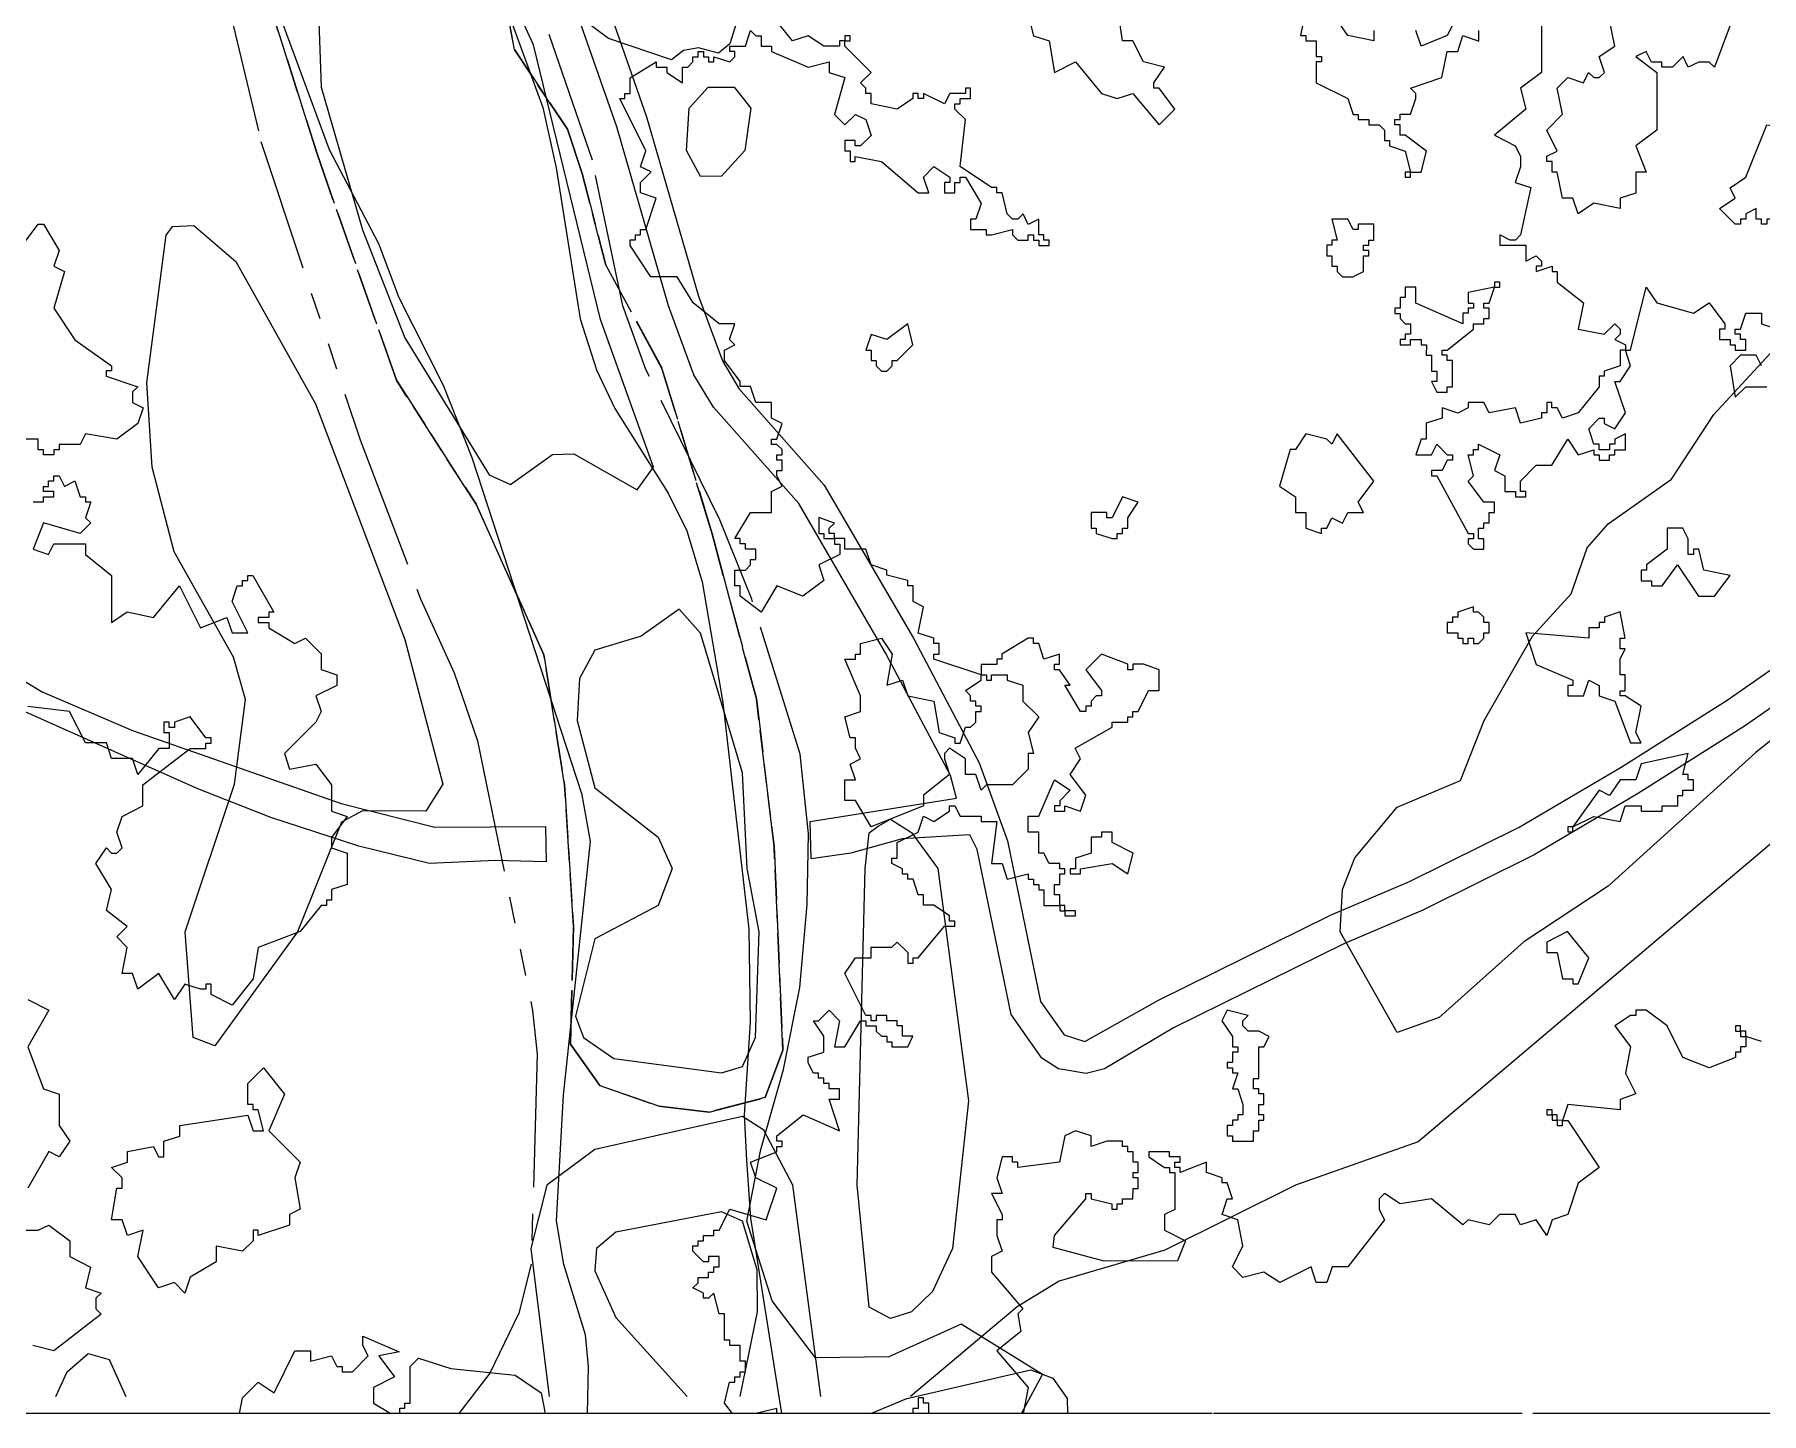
# Model space of a CAD drawing. Header units: metres. Extents: x -400 to 800, y -650 to 500.
# Drawn here: x 101.8 to 184.2, y -650 to -584.2 of the extents above; entities that cross this region are included whole.
import ezdxf

# ---------------------------------------------------------------- set-up
doc = ezdxf.new("R2010")
doc.units = ezdxf.units.M
doc.header["$LTSCALE"] = 2
for name, pattern in [('DASHDOT', [3.556, 2.54, -0.508, 0, -0.508]), ('DASHED', [1.524, 1.27, -0.254]), ('PHANTOM', [6.35, 3.175, -0.635, 0.635, -0.635, 0.635, -0.635])]:
    doc.linetypes.add(name, pattern=pattern)
for name, color, linetype in [('SITE-FLOOD-LIMIT', 5, 'DASHED'), ('SITE-PATH', 84, 'CONTINUOUS'), ('SITE-PROPERTY', 7, 'PHANTOM'), ('SITE-SETBACK-WATER', 1, 'DASHDOT'), ('SITE-TREE-CANOPY', 94, 'CONTINUOUS'), ('SITE-WATER-EDGE', 5, 'CONTINUOUS'), ('TOPO-CONTOUR-MAJOR', 8, 'CONTINUOUS'), ('TOPO-CONTOUR-MINOR', 9, 'CONTINUOUS')]:
    doc.layers.add(name, color=color, linetype=linetype)

msp = doc.modelspace()

# ---------------------------------------------------------------- linework, layer by layer
at = {"layer": 'SITE-FLOOD-LIMIT'}
for points in [[(122.965, -575.905), (124.656, -584.919), (127.191, -588.722), (127.895, -590.835), (129.022, -595.201), (131.698, -600.131), (134.093, -608.019), (136.205, -615.906), (137.05, -622.949), (137.473, -632.668), (136.628, -634.921), (133.952, -635.625), (131.557, -635.344), (128.74, -634.358), (127.332, -632.386), (127.473, -626.752), (127.05, -619.991), (126.064, -613.794), (122.825, -606.61), (119.022, -600.694), (115.219, -589.849), (111.979, -579.567)], [(111.979, -579.567), (115.219, -589.849), (119.022, -600.694), (122.825, -606.61), (126.064, -613.794), (127.05, -619.991), (127.473, -626.752), (127.332, -632.386), (128.74, -634.358), (131.557, -635.344), (133.952, -635.625), (136.628, -634.921), (137.473, -632.668), (137.05, -622.949), (136.205, -615.906), (134.093, -608.019), (131.698, -600.131), (129.022, -595.201), (127.895, -590.835), (127.191, -588.722), (124.656, -584.919), (122.965, -575.905)], [(197.138, -650), (50.125, -650)]]:
    msp.add_lwpolyline(points, dxfattribs=at)
at = {"layer": 'SITE-PATH'}
for points in [[(128.968, -582.424), (130.967, -588.131), (133.442, -596.685), (134.585, -599.778), (135.371, -601.091), (139.446, -605.707), (143.704, -613.005), (146.846, -618.957), (148.192, -622.683), (149.77, -630.348), (150.892, -631.939), (151.881, -632.25), (155.403, -630.271), (163.612, -626.222), (167.379, -624.61), (172.613, -622.019), (177.482, -619.16), (182.533, -615.957), (188.202, -612.02)], [(189.092, -613.221), (183.368, -617.203), (178.26, -620.44), (173.328, -623.342), (168.01, -625.978), (164.236, -627.591), (156.119, -631.594), (152.814, -633.552), (151.944, -633.785), (150.618, -633.551), (149.833, -633.051), (148.36, -630.959), (146.747, -623.095), (146.389, -622.394), (143.169, -622.583), (140.714, -623.261), (138.827, -623.528), (138.778, -621.759), (145.751, -620.636), (145.471, -619.557), (142.392, -613.728), (138.226, -606.586), (134.157, -601.98), (133.224, -600.434), (132.011, -597.141), (129.543, -588.598), (127.488, -582.747)]]:
    msp.add_lwpolyline(points, dxfattribs=at)
msp.add_lwpolyline([(126.178, -623.682), (123.758, -623.615), (120.601, -623.759), (117.227, -622.924), (113.039, -621.556), (109.546, -620.198), (100.3, -616.07), (85.59, -606.913), (79.536, -602.597), (72.886, -599.125), (71.911, -598.413), (70.438, -596.755), (71.336, -595.654), (72.417, -596.733), (73.721, -597.724), (75.966, -599.17), (81.199, -601.896), (91.181, -608.961), (102.124, -615.559), (106.431, -617.417), (116.385, -620.9), (120.854, -622.024), (126.136, -621.991)], close=True, dxfattribs=at)
at = {"layer": 'SITE-PROPERTY'}
for points in [[(98.231, -557.303), (102.887, -569.795), (104.753, -573.088), (107.797, -576.559), (109.656, -579.485), (110.96, -582.622), (112.559, -589.308), (117.292, -603.536), (120.175, -611.122), (121.788, -614.66), (122.889, -617.897), (125.525, -630.779), (125.749, -632.859), (125.453, -642.87), (124.871, -645.217), (123.482, -648.076), (122.008, -650), (51.256, -650)], [(195.443, -650), (148.854, -650), (149.866, -648.135), (145.973, -645.743), (142.535, -647.3), (139.028, -647.344), (136.965, -644.618), (135.752, -640.825), (136.426, -637.41), (137.507, -633.594), (138.272, -629.668), (138.637, -625.708), (138.701, -622.348), (138.301, -618.544), (135.987, -611.147), (134.465, -607.353), (130.93, -600.178), (129.829, -597.141), (128.378, -590.2), (123.287, -575.315)]]:
    msp.add_lwpolyline(points, dxfattribs=at)
at = {"layer": 'SITE-SETBACK-WATER'}
msp.add_lwpolyline([(439.23, -650), (-19.786, -650)], dxfattribs=at)
at = {"layer": 'SITE-TREE-CANOPY'}
for points in [[(135.331, -583.37), (134.931, -584.638), (134.398, -585.094), (133.437, -584.827), (132.735, -584.961), (132.153, -585.406), (129.143, -584.393), (127.165, -582.902)], [(184.18, -632.254), (183.429, -632.009), (183.429, -632.509), (183.176, -632.509), (183.176, -632.754), (182.931, -632.754), (182.931, -633.01), (181.682, -633.51), (180.426, -633.01), (179.683, -631.508), (178.68, -630.763), (178.182, -630.762), (178.182, -631.007), (177.929, -631.007), (177.179, -631.508), (177.929, -632.509), (177.683, -633.755), (178.181, -634.756), (177.431, -635.012), (177.431, -635.512), (174.933, -635.256), (174.681, -636.013), (174.933, -636.013), (176.427, -638.26), (175.431, -639.005), (174.933, -640.507), (174.182, -640.762), (173.929, -641.508), (173.431, -640.762), (172.681, -641.007), (172.428, -640.506), (171.678, -640.506), (171.179, -641.007), (170.183, -640.762), (169.931, -641.007), (168.43, -639.761), (166.928, -640.005), (166.178, -639.504), (165.932, -639.76), (165.932, -640.261), (166.178, -640.761), (164.43, -643.008), (163.68, -643.008), (163.427, -643.753), (162.929, -643.753), (162.677, -643.008), (161.182, -643.753), (160.432, -643.253), (159.428, -643.508), (158.93, -643.008), (159.429, -642.007), (159.183, -640.761), (158.433, -640.505), (158.678, -639.759), (158.931, -639.759), (158.678, -639.003), (158.433, -639.003), (158.433, -638.758), (157.682, -638.502), (157.682, -638.002), (156.427, -638.502), (156.427, -638.257), (156.181, -638.257), (156.181, -638.002), (156.427, -638.002), (156.427, -637.757), (155.929, -637.757), (155.929, -637.512), (154.932, -637.512), (154.932, -637.757), (155.683, -638.257), (155.928, -638.257), (155.928, -638.502), (156.181, -638.502), (156.181, -640.26), (155.683, -640.504), (155.683, -641.261), (156.679, -641.761), (156.3, -642.718), (152.806, -642.74), (150.365, -642.083), (150.428, -641.505), (151.93, -639.759), (151.93, -639.503), (152.182, -639.503), (152.182, -639.759), (153.178, -640.004), (153.178, -640.259), (153.431, -640.259), (153.431, -640.004), (153.683, -640.004), (153.683, -639.759), (154.181, -639.759), (154.182, -639.258), (154.427, -639.258), (154.427, -638.758), (154.182, -638.758), (154.182, -638.502), (154.427, -638.502), (154.427, -638.013), (154.182, -638.013), (154.182, -637.512), (153.929, -637.512), (153.929, -637.256), (153.677, -637.256), (153.677, -637.011), (152.933, -637.011), (152.182, -637.256), (152.182, -636.755), (151.432, -636.51), (150.927, -636.755), (150.681, -638.012), (148.682, -638.257), (148.682, -638.012), (148.429, -638.012), (148.429, -637.756), (147.931, -637.756), (147.678, -638.757), (147.931, -639.502), (147.433, -639.502), (147.931, -640.504), (147.931, -640.759), (147.678, -640.759), (147.678, -641.505), (147.931, -642.261), (147.432, -642.506), (147.432, -643.262), (148.926, -645.009), (148.681, -645.253), (148.828, -646.088), (147.677, -647.011), (149.179, -648.757), (148.933, -650), (144.429, -650), (144.429, -649.502), (144.177, -649.502), (144.177, -649.257), (143.931, -649.257), (143.931, -649.758), (143.678, -649.758), (143.678, -650), (137.182, -650), (137.182, -649.757), (136.187, -650), (135.07, -650), (134.678, -649.512), (134.93, -648.511), (135.183, -648.511), (135.183, -648.255), (135.429, -648.255), (135.429, -648.011), (135.681, -648.011), (135.681, -647.51), (135.429, -647.51), (135.429, -646.754), (134.931, -646.754), (134.931, -646.509), (134.678, -646.509), (134.678, -645.252), (134.433, -645.252), (134.18, -644.262), (133.928, -644.506), (133.682, -644.506), (133.682, -644.262), (133.177, -644.006), (133.43, -643.761), (133.43, -643.505), (133.928, -643.505), (133.928, -643.261), (134.18, -643.261), (134.18, -643.005), (134.433, -643.005), (134.433, -642.504), (133.928, -642.504), (133.928, -642.76), (133.682, -642.76), (133.177, -642.259), (133.177, -642.003), (133.43, -642.004), (133.43, -641.759), (133.683, -641.759), (133.683, -641.503), (134.181, -641.503), (134.181, -641.258), (134.433, -641.258), (134.931, -640.257), (136.678, -640.758), (137.176, -639.256), (136.18, -638.756), (135.928, -638.01), (137.177, -637.51), (137.177, -637.254), (137.429, -637.254), (137.429, -637.009), (137.177, -637.009), (137.177, -636.754), (138.433, -635.753), (140.179, -636.509), (139.681, -635.007), (140.179, -635.007), (140.18, -634.507), (139.681, -634.507), (139.681, -634.262), (139.429, -634.262), (139.429, -634.006), (139.176, -634.006), (139.176, -633.761), (138.931, -633.761), (138.678, -633.261), (138.678, -633.005), (139.429, -632.76), (139.429, -632.004), (138.931, -631.259), (139.177, -631.259), (139.682, -630.758), (140.18, -631.259), (139.927, -632.505), (140.432, -632.505), (141.183, -631.259), (141.429, -631.259), (141.429, -631.504), (141.927, -631.504), (141.927, -631.76), (142.179, -632.004), (142.432, -632.004), (142.432, -632.26), (142.677, -632.26), (142.677, -632.505), (143.428, -632.505), (143.68, -632.004), (143.182, -632.004), (143.182, -631.504), (142.93, -631.504), (142.93, -631.259), (142.432, -631.259), (142.432, -631.003), (141.927, -631.003), (141.927, -631.259), (141.681, -631.259), (141.681, -631.003), (141.429, -631.003), (140.433, -629.012), (140.931, -628.255), (141.682, -628.256), (141.682, -627.755), (142.678, -627.755), (142.93, -627.51), (143.428, -628.011), (143.428, -628.512), (143.681, -628.512), (143.681, -628.256), (143.926, -628.256), (145.182, -626.754), (145.68, -626.754), (145.68, -626.51), (145.428, -626.51), (145.428, -626.254), (144.677, -625.753), (144.179, -625.753), (144.179, -625.252), (143.927, -625.252), (143.681, -624.507), (143.429, -624.507), (143.429, -624.262), (143.183, -624.262), (143.183, -624.006), (142.678, -623.762), (142.678, -623.506), (142.931, -623.506), (142.931, -622.761), (143.927, -622.26), (144.18, -621.504), (144.678, -621.76), (145.429, -621.259), (145.429, -621.003), (145.681, -621.003), (145.927, -621.504), (146.93, -621.504), (146.93, -621.76), (147.68, -621.76), (147.428, -623.762), (147.933, -623.762), (148.178, -624.508), (149.181, -624.252), (149.181, -624.508), (149.427, -624.508), (149.427, -624.752), (149.679, -624.752), (149.679, -625.008), (149.932, -625.008), (149.932, -625.754), (150.682, -625.754), (150.682, -625.253), (150.43, -625.253), (150.43, -624.753), (150.683, -624.753), (150.683, -624.252), (150.928, -624.252), (150.928, -624.007), (150.683, -624.007), (150.683, -623.763), (150.178, -623.763), (149.932, -623.262), (149.68, -623.262), (149.68, -622.261), (149.182, -622.261), (149.182, -621.504), (149.68, -621.504), (150.431, -619.758), (151.181, -620.259), (150.683, -620.759), (150.683, -621.004), (150.43, -621.004), (150.43, -621.26), (150.928, -621.26), (150.929, -621.004), (151.679, -621.26), (151.932, -620.503), (151.181, -619.502), (151.679, -618.757), (151.427, -618.256), (153.181, -617.255), (153.181, -617.011), (153.932, -617.011), (153.932, -616.755), (154.177, -616.755), (154.177, -616.51), (154.43, -616.51), (154.928, -615.509), (155.433, -615.509), (155.433, -614.508), (154.682, -614.252), (154.177, -614.252), (154.177, -614.508), (153.932, -614.508), (153.932, -614.252), (152.683, -613.763), (151.932, -614.508), (152.683, -615.509), (152.683, -615.754), (152.43, -615.754), (152.178, -616.009), (152.178, -616.254), (151.932, -616.254), (151.932, -616.51), (151.68, -616.51), (150.929, -615.253), (151.182, -615.253), (150.677, -614.508), (150.431, -614.508), (150.431, -614.252), (150.677, -614.252), (150.677, -613.762), (149.933, -614.007), (149.681, -613.262), (149.428, -613.262), (149.428, -613.006), (149.183, -613.006), (147.927, -613.762), (147.927, -614.007), (147.681, -614.007), (147.681, -614.263), (146.931, -614.262), (146.931, -614.752), (144.679, -614.006), (144.679, -613.762), (144.931, -613.762), (144.931, -613.261), (144.679, -613.261), (144.679, -613.005), (143.928, -612.76), (144.181, -611.503), (143.683, -611.259), (143.683, -610.502), (143.43, -610.502), (143.43, -610.257), (142.427, -610.002), (142.427, -609.757), (141.677, -609.512), (141.431, -608.756), (140.428, -608.755), (140.428, -608.255), (139.93, -608.255), (139.93, -608.511), (140.183, -608.511), (140.183, -609.011), (139.179, -609.512), (139.432, -610.257), (138.428, -611.002), (137.18, -610.513), (136.429, -611.758), (135.433, -611.002), (135.433, -610.512), (135.18, -610.512), (135.181, -609.756), (135.679, -609.756), (135.931, -609.511), (135.931, -609.255), (136.177, -609.255), (136.177, -608.755), (135.679, -608.755), (135.679, -608.51), (135.433, -608.51), (135.433, -608.254), (135.181, -608.254), (135.932, -607.008), (136.928, -607.009), (136.928, -606.007), (137.433, -605.752), (137.18, -605.262), (137.18, -605.006), (137.433, -605.006), (137.433, -604.506), (137.181, -604.506), (137.181, -604.261), (137.433, -604.261), (137.433, -604.005), (137.181, -603.76), (136.928, -603.76), (136.928, -603.505), (137.181, -603.505), (137.433, -602.759), (136.928, -602.503), (136.928, -601.758), (136.178, -601.758), (135.932, -601.002), (135.427, -601.002), (135.427, -600.757), (134.677, -599.756), (134.677, -599.255), (135.182, -599.01), (134.929, -598.755), (135.182, -598.009), (134.431, -598.009), (133.183, -597.008), (132.432, -595.762), (131.176, -595.762), (130.181, -594.26), (130.181, -594.004), (130.433, -594.004), (130.433, -593.759), (130.679, -593.759), (130.679, -593.504), (130.931, -593.504), (131.429, -592.002), (130.679, -591.757), (130.679, -591.257), (131.177, -590.756), (130.679, -590.511), (130.932, -589.755), (129.683, -587.252), (129.929, -587.252), (129.929, -587.007), (130.181, -587.007), (130.181, -586.262), (131.43, -585.506), (131.43, -585.762), (131.928, -585.762), (131.928, -586.006), (132.679, -586.507), (132.679, -585.762), (132.931, -585.762), (133.177, -585.506), (133.177, -585.261), (133.43, -585.261), (133.43, -585.005), (133.682, -585.005), (133.682, -585.261), (133.928, -585.261), (133.928, -585.506), (134.18, -585.506), (134.18, -585.261), (134.931, -585.506), (135.176, -585.261), (135.176, -585.006), (134.931, -585.006), (134.931, -584.761), (135.682, -584.761), (135.927, -584.005), (136.18, -584.26), (136.432, -584.26), (136.432, -584.761), (136.93, -584.761), (136.93, -585.006), (138.677, -585.762), (139.68, -585.507), (139.68, -586.007), (140.431, -586.252), (139.932, -588.01), (140.43, -588.51), (140.929, -588.01), (141.427, -588.254), (141.679, -589.011), (141.181, -589.511), (140.928, -589.511), (140.928, -589.256), (140.43, -589.255), (140.43, -589.756), (140.683, -589.756), (140.683, -590.257), (140.928, -590.257), (140.928, -590.012), (142.177, -590.257), (143.931, -591.759), (144.429, -591.759), (144.183, -591.002), (144.681, -590.502), (145.432, -591.002), (145.432, -591.258), (145.179, -591.258), (145.179, -591.759), (145.677, -591.759), (145.678, -591.258), (145.93, -591.258), (145.93, -591.003), (146.183, -591.003), (146.933, -592.26), (146.68, -593.005), (146.428, -593.005), (146.428, -593.505), (147.179, -593.506), (147.178, -593.761), (147.431, -593.761), (148.427, -593.506), (148.427, -593.762), (148.68, -594.006), (149.178, -594.006), (149.178, -593.762), (149.43, -593.762), (149.43, -594.006), (149.683, -594.006), (149.683, -594.262), (150.181, -594.262), (150.181, -594.006), (149.928, -594.006), (149.928, -593.762), (149.683, -593.762), (149.683, -593.005), (149.178, -593.261), (148.932, -592.76), (148.68, -593.005), (148.427, -593.005), (148.182, -592.76), (147.929, -591.759), (147.677, -591.759), (147.677, -591.503), (147.431, -591.503), (145.93, -590.502), (146.183, -588.255), (145.678, -587.754), (145.678, -587.51), (145.93, -587.51), (145.931, -587.254), (146.429, -587.254), (146.429, -586.753), (146.183, -586.753), (146.183, -587.009), (145.432, -587.009), (145.18, -587.51), (144.177, -587.009), (144.177, -587.254), (143.931, -587.254), (143.931, -587.009), (143.679, -587.009), (143.679, -587.254), (142.928, -587.754), (141.679, -587.509), (141.679, -587.009), (141.427, -587.009), (141.427, -586.753), (141.181, -586.508), (141.679, -586.007), (140.431, -584.761), (140.431, -584.506), (140.178, -584.506), (140.178, -584.761), (139.428, -584.761), (138.677, -584.261), (137.926, -584.505), (136.93, -583.259)], [(149.179, -583.261), (149.431, -584.262), (150.182, -584.507), (150.427, -586.008), (151.431, -585.508), (152.679, -587.01), (153.43, -587.255), (154.18, -587.01), (155.429, -588.512), (156.18, -587.756), (155.429, -586.754), (155.177, -586.754), (155.177, -586.51), (155.682, -585.753), (154.679, -585.508), (154.181, -584.507), (153.683, -584.507), (153.43, -582.761)], [(162.431, -583.006), (162.178, -584.252), (162.431, -584.252), (162.431, -584.508), (162.929, -584.508), (162.929, -585.253), (163.181, -585.254), (163.181, -585.509), (162.929, -585.509), (162.929, -586.51), (164.43, -587.256), (164.682, -588.012), (164.928, -588.012), (164.928, -588.257), (165.433, -588.257), (165.433, -588.502), (165.931, -588.502), (166.183, -588.758), (166.183, -589.258), (166.429, -589.258), (166.429, -589.503), (167.179, -589.759), (167.432, -590.76), (167.93, -590.76), (168.183, -589.759), (167.179, -589.003), (166.927, -589.003), (166.927, -588.502), (166.681, -588.502), (166.681, -588.257), (166.927, -588.257), (166.927, -588.001), (167.432, -588.002), (167.678, -587.256), (167.678, -587.012), (167.432, -586.756), (168.927, -586.255), (169.179, -585.009), (169.677, -585.01), (169.93, -584.253), (170.681, -584.509), (170.681, -584.008)], [(165.679, -584.008), (165.679, -584.508), (164.43, -584.253), (163.932, -583.507)], [(169.678, -583.252), (169.179, -584.253), (167.931, -584.753), (167.678, -584.008)], [(182.677, -583.754), (181.933, -585.756), (181.68, -585.511), (181.182, -585.511), (180.677, -585.756), (180.432, -585.255), (179.926, -585.756), (179.428, -585.756), (179.428, -585.511), (178.93, -585.511), (178.678, -585.011), (178.18, -585.255), (179.183, -586.012), (179.183, -588.759), (178.179, -589.504), (178.677, -590.761), (178.179, -590.761), (178.179, -591.763), (177.428, -592.007), (177.428, -592.508), (176.18, -592.252), (175.429, -592.752), (175.176, -592.007), (174.678, -592.007), (174.433, -590.761), (174.18, -590.761), (174.181, -590.26), (173.928, -590.26), (173.928, -590.005), (174.433, -589.76), (173.928, -588.759), (174.679, -588.002), (174.426, -586.756), (174.932, -586.256), (175.682, -586.512), (175.928, -586.011), (176.18, -586.256), (176.433, -586.256), (176.678, -586.011), (176.433, -585.255), (177.177, -584.754), (176.931, -583.509)], [(173.683, -583.753), (173.683, -586.011), (172.68, -586.756), (172.932, -587.757), (171.431, -589.003), (172.427, -589.504), (172.679, -590.004), (172.679, -590.505), (172.427, -591.261), (173.177, -591.506), (172.679, -593.753), (172.433, -594.009), (172.181, -594.009), (171.683, -593.753), (171.683, -594.254), (172.931, -594.254), (172.931, -595.01), (173.429, -594.754), (173.682, -595.01), (173.682, -595.255), (173.429, -595.255), (173.429, -595.511), (174.18, -595.255), (174.18, -595.511), (174.432, -595.511), (174.432, -596.011), (175.681, -597.002), (175.428, -598.259), (176.677, -598.503), (177.182, -598.003), (177.428, -598.259), (177.428, -598.503), (177.182, -598.759), (177.68, -599.004), (177.68, -599.26), (177.933, -599.26), (178.677, -596.257), (179.182, -597.002), (180.928, -597.503), (181.679, -597.002), (182.43, -598.003), (182.43, -598.259), (182.177, -598.259), (182.177, -598.76), (182.682, -598.76), (182.682, -599.005), (182.928, -599.005), (182.928, -599.261), (183.433, -599.261), (183.433, -598.76), (183.18, -598.76), (183.18, -598.504), (182.928, -598.504), (182.928, -598.259), (183.18, -598.259), (183.433, -597.503), (184.176, -597.503), (184.176, -598.004), (184.927, -598.26)], [(101.18, -594.256), (101.93, -593.255), (102.183, -593.255), (102.933, -594.512), (102.681, -595.258), (103.179, -595.503), (102.68, -597.26), (103.676, -598.762), (105.43, -600.008), (105.43, -600.253), (105.177, -600.253), (105.177, -600.508), (106.679, -601.009), (106.433, -601.254), (106.433, -601.754), (106.931, -602.01), (106.678, -602.756), (105.682, -603.512), (104.181, -603.256), (103.928, -603.756), (102.932, -603.756), (102.932, -604.012), (102.68, -604.012), (102.68, -604.257), (102.181, -604.257), (102.181, -604.012), (101.929, -604.012), (101.929, -603.511), (101.178, -603.511)], [(184.183, -600.006), (183.931, -599.505), (183.18, -599.505), (182.682, -600.006), (182.927, -601.508), (183.432, -601.007), (184.429, -601.007)], [(101.683, -606.504), (102.181, -606.504), (102.181, -606.259), (102.679, -606.259), (102.679, -606.003), (102.181, -606.003), (102.181, -605.759), (102.427, -605.759), (102.427, -605.503), (102.679, -605.503), (102.679, -605.258), (102.932, -605.258), (103.177, -605.759), (103.683, -605.503), (103.928, -606.259), (104.181, -606.259), (104.181, -606.504), (104.433, -606.504), (104.18, -607.26), (104.433, -607.505), (103.928, -608.006), (102.181, -607.505), (101.683, -608.762), (102.426, -609.007), (102.679, -608.506), (104.18, -608.506), (104.18, -609.007), (105.429, -610.008), (105.429, -612.255), (106.179, -611.755), (107.428, -612.011), (108.677, -610.509), (109.68, -612.512), (110.929, -612.011), (111.181, -612.756), (111.932, -612.757), (111.181, -611.255), (111.427, -610.51), (111.679, -610.51), (111.679, -610.254), (111.932, -610.254), (111.932, -610.009), (112.177, -610.009), (113.18, -611.756), (112.928, -611.756), (112.928, -612.011), (112.43, -612.011), (112.43, -612.256), (112.928, -612.256), (112.928, -612.512), (114.176, -613.257), (114.682, -613.002), (115.432, -613.758), (115.432, -614.503), (116.183, -614.759), (116.183, -615.26), (115.179, -615.76), (115.432, -616.506), (115.179, -617.006), (113.678, -618.508), (113.93, -619.253), (115.179, -619.009), (115.929, -620.01), (115.929, -621.256), (116.68, -621.512), (115.929, -622.513), (115.929, -623.002), (116.68, -623.258), (116.679, -624.76), (115.929, -625.004), (115.929, -625.505), (115.683, -625.505), (115.683, -625.761), (115.431, -625.761), (114.427, -627.006), (112.428, -627.763), (112.182, -629.253), (111.179, -630.51), (110.183, -630.009), (110.183, -629.509), (109.93, -629.509), (109.93, -629.753), (109.678, -629.753), (108.927, -629.509), (108.429, -630.254), (107.678, -629.008), (106.682, -629.753), (106.43, -629.008), (105.932, -629.008), (106.177, -627.762), (105.679, -627.261), (106.177, -626.761), (105.181, -626.004), (105.427, -625.003), (104.676, -623.757), (105.182, -623.012), (105.427, -623.257), (105.68, -623.257), (105.932, -623.012), (105.68, -622.255), (105.932, -621.51), (106.929, -621.01), (106.929, -620.009), (109.181, -618.262), (109.932, -618.263), (109.932, -618.007), (110.177, -618.007), (110.177, -617.762), (109.932, -617.762), (109.181, -616.761), (108.43, -617.005), (108.43, -617.261), (108.178, -617.261), (108.178, -617.005), (107.932, -617.005), (107.932, -617.506), (108.178, -617.506), (108.178, -618.262), (107.68, -618.262), (106.683, -619.508), (106.431, -618.752), (105.428, -618.751), (105.182, -618.006), (104.179, -618.006), (103.429, -616.504), (101.429, -616.259)], [(101.428, -630.253), (102.431, -630.754), (101.427, -632.511), (102.178, -634.502), (102.928, -634.758), (102.928, -636.26), (103.433, -637.005), (102.928, -637.762), (102.43, -637.506), (101.426, -639.252)], [(101.181, -641.254), (101.931, -641.254), (102.429, -641.01), (103.433, -641.755), (103.432, -642.512), (104.429, -643.012), (104.183, -644.002), (104.926, -644.258), (104.681, -644.503), (104.681, -645.003), (104.933, -645.259), (102.681, -647.006), (101.678, -646.761)]]:
    msp.add_lwpolyline(points, dxfattribs=at)
for points in [[(140.676, -584.506), (140.676, -584.261), (140.431, -584.261), (140.431, -584.506)], [(182.928, -593.254), (182.178, -592.508), (182.928, -592.008), (182.683, -591.507), (183.427, -591.007), (184.43, -588.504), (186.177, -588.76), (186.429, -589.505), (186.927, -589.505), (187.432, -591.508), (184.682, -593.254), (184.682, -593.009), (184.429, -593.009), (184.429, -593.254), (184.177, -593.254), (184.177, -593.009), (183.931, -593.009), (183.931, -592.508), (183.433, -592.753), (183.433, -593.009), (183.181, -593.009), (183.181, -593.254)], [(167.179, -590.76), (167.179, -591.005), (167.432, -591.005), (167.432, -590.76)], [(164.183, -595.754), (164.681, -595.755), (165.179, -595.51), (165.179, -594.753), (165.432, -594.753), (165.432, -594.509), (165.18, -594.509), (165.18, -594.253), (165.432, -594.253), (165.432, -594.008), (165.678, -594.008), (165.678, -593.252), (164.927, -593.252), (164.927, -593.508), (164.682, -593.508), (164.429, -593.007), (163.678, -593.007), (163.931, -594.008), (163.678, -594.008), (163.678, -594.253), (163.433, -594.253), (163.433, -594.753), (163.678, -594.753), (163.678, -595.254), (163.931, -595.254), (163.931, -595.51)], [(170.181, -596.512), (170.181, -597.012), (170.427, -597.012), (170.427, -597.257), (170.181, -597.257), (170.181, -597.502), (169.928, -597.502), (169.928, -598.002), (167.677, -597.012), (167.677, -596.255), (167.179, -596.255), (167.179, -596.756), (166.933, -596.756), (166.933, -597.256), (166.68, -597.256), (166.68, -597.512), (166.933, -597.512), (166.933, -597.757), (167.178, -598.002), (167.431, -598.002), (167.431, -598.502), (167.178, -598.502), (167.178, -598.758), (166.933, -598.758), (166.933, -599.003), (167.431, -599.003), (167.431, -598.758), (167.929, -598.758), (167.929, -599.003), (168.182, -599.003), (168.181, -599.504), (168.427, -599.504), (168.427, -600.26), (168.679, -600.26), (168.679, -600.761), (168.427, -600.761), (168.679, -601.261), (169.177, -601.261), (169.177, -601.005), (169.43, -601.005), (169.43, -599.76), (169.178, -599.76), (169.178, -599.504), (168.932, -599.504), (168.932, -599.259), (169.178, -599.259), (170.426, -598.258), (170.427, -598.002), (170.932, -598.002), (170.932, -597.757), (171.177, -597.758), (171.177, -597.257), (170.932, -597.257), (170.932, -597.012), (171.177, -597.012), (171.43, -596.256)], [(171.682, -596.256), (171.682, -596.011), (171.43, -596.011), (171.43, -596.256)], [(142.183, -600.257), (142.428, -600.257), (142.681, -600.012), (142.681, -599.757), (142.927, -599.757), (143.677, -599.011), (143.432, -598.01), (142.429, -598.755), (141.678, -598.511), (141.432, -599.256), (141.678, -599.256), (141.678, -599.756), (141.93, -599.756), (141.93, -600.012)], [(177.428, -599.26), (177.428, -600.005), (176.677, -600.261), (176.677, -600.506), (176.431, -600.506), (176.431, -601.006), (175.428, -602.252), (174.677, -602.508), (174.432, -602.007), (174.179, -602.007), (174.179, -601.762), (173.927, -601.762), (173.927, -602.252), (173.681, -602.252), (173.681, -602.508), (172.678, -602.752), (172.432, -602.007), (171.177, -602.252), (170.931, -601.762), (170.181, -601.762), (170.181, -602.007), (169.682, -602.262), (168.932, -602.007), (168.932, -602.507), (168.181, -602.752), (168.181, -603.508), (167.928, -603.508), (167.683, -604.253), (168.426, -604.253), (168.679, -603.753), (169.177, -604.254), (169.43, -604.254), (169.43, -604.509), (169.177, -604.509), (168.931, -605.01), (168.426, -605.01), (168.433, -605.255), (168.679, -605.255), (170.18, -608.002), (170.432, -608.002), (170.432, -608.258), (170.18, -608.258), (170.18, -608.503), (170.432, -608.759), (170.93, -608.759), (170.93, -608.258), (170.678, -608.258), (170.678, -607.758), (170.931, -607.758), (170.931, -607.502), (171.183, -607.502), (171.183, -607.012), (171.429, -607.013), (171.429, -606.512), (170.931, -606.512), (170.18, -605.511), (170.433, -605.255), (170.18, -604.254), (170.433, -604.254), (170.433, -604.009), (170.678, -604.009), (170.678, -603.753), (171.682, -604.254), (171.429, -605.01), (171.927, -605.255), (171.927, -606.011), (172.432, -606.011), (172.432, -606.256), (172.93, -606.256), (172.93, -606.012), (172.678, -606.012), (172.678, -605.511), (173.428, -604.755), (174.179, -604.755), (174.93, -603.509), (175.428, -604.254), (176.178, -604.01), (176.178, -604.254), (176.431, -604.254), (176.431, -604.51), (176.929, -604.51), (176.929, -604.254), (177.182, -604.254), (177.182, -604.01), (177.68, -604.01), (177.68, -603.253), (177.182, -603.509), (177.182, -603.754), (176.929, -603.754), (176.929, -604.01), (176.431, -604.01), (176.431, -603.754), (176.178, -603.754), (175.933, -603.008), (176.431, -602.508), (176.677, -602.508), (176.677, -602.753), (177.182, -603.009), (177.68, -602.252), (177.182, -600.762), (177.427, -600.762), (177.933, -600.005), (177.68, -599.26)], [(161.93, -606.255), (161.93, -607.011), (162.428, -607.012), (162.428, -607.757), (163.179, -608.002), (163.179, -607.757), (163.431, -607.757), (163.677, -607.256), (164.182, -607.512), (164.427, -607.012), (165.178, -607.012), (164.933, -606.511), (165.683, -605.51), (163.93, -603.252), (163.677, -603.752), (163.432, -603.508), (162.429, -603.252), (161.93, -604.008), (161.678, -604.008), (161.18, -605.754)], [(153.182, -608.256), (153.427, -608.256), (153.427, -608.012), (153.68, -608.012), (153.68, -607.756), (153.933, -607.756), (153.933, -607.255), (154.431, -606.51), (153.68, -606.254), (153.182, -607.255), (152.929, -607.255), (152.929, -607.01), (152.179, -607.01), (152.179, -607.756), (152.431, -607.756), (152.431, -608.012)], [(139.93, -608.01), (139.678, -608.01), (139.678, -607.754), (139.93, -607.509), (139.18, -607.254), (139.179, -608.01), (139.432, -608.01), (139.432, -608.255), (139.93, -608.255)], [(179.678, -608.76), (178.682, -609.505), (178.682, -609.761), (178.43, -609.761), (178.43, -610.261), (178.928, -610.261), (178.928, -610.506), (179.433, -610.506), (180.176, -609.505), (181.179, -611.007), (181.93, -611.007), (182.681, -610.006), (181.432, -609.761), (181.18, -608.76), (180.927, -608.76), (180.927, -609.005), (180.682, -609.005), (180.682, -608.259), (180.429, -607.759), (179.679, -607.759)], [(170.179, -613.253), (170.179, -613.008), (170.432, -613.008), (170.432, -613.253), (170.677, -613.253), (170.93, -613.008), (170.93, -612.752), (171.183, -612.752), (171.183, -612.252), (170.93, -612.252), (170.93, -612.007), (170.678, -611.762), (170.432, -611.762), (170.432, -611.506), (169.681, -611.762), (169.681, -612.007), (169.429, -612.007), (169.429, -612.252), (169.183, -612.252), (169.183, -612.752), (169.681, -612.752), (169.681, -613.008), (169.927, -613.008), (169.927, -613.253)], [(177.433, -613.254), (177.433, -613.009), (177.679, -613.009), (177.433, -611.752), (176.683, -612.008), (176.683, -612.252), (176.43, -612.252), (176.43, -612.508), (175.932, -612.508), (175.932, -613.009), (172.929, -612.753), (173.427, -614.254), (175.181, -615.011), (175.181, -615.256), (174.928, -615.256), (174.928, -615.756), (175.679, -615.756), (175.932, -615.011), (176.43, -615.256), (176.43, -615.756), (177.18, -616.012), (177.931, -618.004), (178.429, -618.004), (178.183, -617.503), (178.429, -616.257), (177.678, -615.756), (177.433, -615.756), (177.433, -615.512), (177.678, -615.512), (177.678, -614.755), (177.433, -614.755), (177.433, -614.01), (177.679, -613.509), (177.433, -613.509)], [(147.183, -614.752), (147.183, -615.008), (147.429, -615.008), (147.429, -614.752), (148.179, -614.752), (148.179, -615.008), (148.93, -615.253), (148.93, -616.009), (149.68, -616.754), (149.182, -617.511), (149.428, -618.512), (149.182, -618.512), (149.182, -619.257), (148.431, -620.002), (147.182, -620.002), (146.93, -620.258), (146.677, -619.502), (146.179, -619.502), (146.179, -618.756), (145.429, -618.256), (145.183, -618.512), (145.183, -618.756), (145.429, -619.502), (144.18, -620.503), (144.18, -621.003), (141.682, -622.004), (140.932, -620.758), (140.427, -620.758), (140.427, -619.757), (140.932, -619.757), (140.679, -619.012), (141.178, -618.756), (140.932, -618.255), (140.932, -617.755), (140.68, -617.755), (140.427, -616.753), (141.178, -616.509), (141.178, -615.752), (140.427, -614.006), (140.933, -614.006), (140.933, -613.761), (141.178, -613.761), (141.178, -613.261), (142.181, -613.005), (142.679, -613.761), (142.427, -615.252), (143.177, -615.007), (143.43, -615.753), (144.678, -616.009), (144.931, -617.51), (145.681, -617.755), (145.681, -618.011), (145.927, -618.011), (146.18, -617.255), (146.432, -617.255), (146.678, -617.01), (146.678, -616.509), (146.93, -616.509), (146.93, -616.254), (146.678, -616.254), (146.678, -616.009), (146.432, -616.009), (146.432, -615.753), (146.18, -615.508), (146.931, -615.008), (146.931, -614.752)], [(176.176, -621.507), (177.432, -621.752), (177.678, -621.007), (178.428, -621.007), (178.428, -621.252), (178.926, -621.252), (179.432, -621.252), (179.432, -621.007), (180.182, -621.007), (180.182, -620.507), (180.428, -620.507), (180.428, -620.262), (180.933, -620.262), (180.933, -619.761), (180.68, -619.761), (180.68, -619.506), (180.428, -619.505), (180.681, -618.504), (178.429, -619.005), (178.183, -619.761), (177.432, -619.761), (176.927, -620.506), (176.429, -620.261), (175.18, -622.008)], [(152.682, -622.506), (152.177, -622.506), (152.177, -623.262), (151.433, -623.507), (151.433, -624.007), (151.181, -624.007), (151.181, -624.252), (151.679, -624.252), (151.679, -624.007), (153.18, -623.752), (153.931, -624.252), (154.183, -623.262), (153.18, -622.762), (153.18, -622.261), (152.682, -622.261)], [(174.928, -622.008), (174.928, -622.252), (175.18, -622.252), (175.18, -622.008)], [(150.682, -626.01), (150.928, -626.01), (150.928, -625.754), (150.682, -625.754)], [(150.928, -626.254), (151.433, -626.254), (151.433, -626.01), (150.928, -626.01)], [(173.931, -628.003), (174.429, -628.003), (174.681, -629.26), (175.179, -629.26), (175.179, -629.505), (175.432, -629.505), (175.93, -628.259), (174.927, -627.002), (173.931, -627.503)], [(158.427, -631.261), (158.932, -632.006), (158.932, -632.507), (159.177, -632.507), (159.177, -632.752), (158.932, -632.752), (158.932, -633.252), (158.679, -633.252), (158.679, -633.508), (158.932, -633.508), (158.932, -633.753), (159.177, -633.753), (158.931, -634.509), (159.177, -634.509), (159.429, -635.254), (159.429, -635.755), (159.177, -635.755), (159.177, -636.011), (158.931, -636.011), (158.931, -636.255), (158.679, -636.255), (158.679, -636.756), (158.931, -636.756), (158.931, -637.012), (159.927, -637.012), (159.927, -636.511), (160.18, -636.511), (160.18, -636.011), (160.433, -636.011), (160.433, -635.755), (160.18, -635.755), (160.18, -635.254), (160.433, -635.255), (160.433, -634.754), (160.18, -634.754), (160.18, -634.509), (159.928, -634.509), (159.928, -634.009), (160.18, -634.009), (160.18, -632.507), (160.433, -632.507), (160.679, -632.006), (160.18, -631.762), (159.682, -631.762), (159.43, -631.506), (159.43, -631.261), (159.682, -631.005), (158.679, -630.76)], [(183.177, -631.508), (182.931, -631.508), (182.931, -631.753), (183.177, -631.753)], [(183.429, -631.753), (183.177, -631.753), (183.177, -632.009), (183.429, -632.009)], [(112.932, -636.506), (114.433, -638.008), (114.18, -638.753), (114.433, -640.255), (113.928, -640.511), (113.928, -641.011), (112.433, -641.512), (112.433, -641.256), (112.181, -641.256), (112.181, -641.756), (111.682, -642.257), (110.427, -642.012), (110.427, -642.757), (109.178, -643.502), (108.932, -644.259), (108.427, -643.758), (107.677, -644.003), (106.681, -642.512), (106.933, -641.255), (106.183, -641.511), (105.93, -640.754), (105.432, -640.754), (105.678, -639.253), (105.93, -639.253), (105.93, -638.752), (105.432, -638.263), (106.183, -638.007), (106.183, -637.506), (107.432, -637.262), (107.677, -637.762), (107.93, -637.762), (107.93, -637.006), (108.681, -636.761), (108.681, -636.261), (111.929, -635.761), (112.181, -636.506), (112.679, -636.506), (112.427, -635.505), (112.181, -635.505), (112.181, -635.26), (111.929, -635.26), (111.929, -634.259), (112.68, -633.502), (113.683, -634.76)], [(174.183, -635.512), (173.93, -635.512), (173.93, -635.757), (174.183, -635.757)], [(174.428, -635.757), (174.183, -635.757), (174.183, -636.012), (174.428, -636.012)], [(174.428, -636.012), (174.428, -636.257), (174.681, -636.257), (174.681, -636.013)], [(111.682, -649.254), (112.432, -648.508), (113.183, -649.009), (114.179, -647.007), (114.93, -647.007), (114.93, -647.508), (115.933, -647.252), (116.179, -647.752), (116.431, -647.752), (116.431, -648.008), (116.929, -648.008), (117.68, -647.252), (117.427, -646.763), (117.428, -646.307), (119.153, -647.063), (118.178, -647.252), (118.929, -648.253), (117.932, -648.754), (117.932, -649.51), (118.753, -650), (111.532, -650)], [(119.181, -649.755), (119.426, -649.755), (119.426, -649.51), (119.679, -649.51), (119.679, -647.753), (120.079, -647.364), (121.615, -647.853), (124.695, -648.176), (125.93, -649.011), (126.13, -650), (119.181, -650)]]:
    msp.add_lwpolyline(points, close=True, dxfattribs=at)
at = {"layer": 'SITE-WATER-EDGE'}
msp.add_lwpolyline([(122.578, -578.274), (126.014, -587.674), (126.652, -590.555), (127.788, -597.764), (128.573, -600.2), (129.457, -602.046), (132.003, -606.085), (132.88, -607.887), (133.616, -610.323), (134.605, -616.074), (135.852, -626.887), (135.908, -631.325), (135.626, -635.763), (135.731, -637.91), (135.928, -640.68), (137.408, -650), (128.141, -650), (128.196, -647.765), (128.049, -646.252), (127.018, -642.893), (126.667, -640.801), (126.998, -634.806), (128.283, -622.714), (127.89, -620.478), (122.638, -604.404), (121.27, -600.944), (119.159, -596.761), (118.184, -594.181), (115.828, -589.697), (113.233, -582.689)], dxfattribs=at)
msp.add_lwpolyline([(143.384, -649.28), (149.312, -647.923), (150.35, -648.313), (151.045, -649.292), (151.051, -649.981), (141.668, -650)], close=True, dxfattribs=at)
at = {"layer": 'TOPO-CONTOUR-MAJOR'}
for points in [[(115.143, -578.651), (115.436, -586.712), (117.41, -593.521), (119.425, -598.675), (123.456, -605.205), (124.463, -605.676), (126.479, -604.245), (127.486, -604.215), (130.509, -605.927), (131.3, -604.849), (128.76, -597.796), (125.561, -584.697), (123.723, -580.667)], [(193.989, -614.895), (167.791, -637.032), (161.933, -639.108), (155.699, -642.201), (150.661, -643.684), (148.646, -644.906), (143.565, -649.184)], [(139.286, -649.184), (137.948, -639.108), (136.555, -636.487), (135.547, -635.83), (128.494, -637.405), (126.209, -639.108), (125.44, -642.131), (126.312, -649.184)]]:
    msp.add_lwpolyline(points, dxfattribs=at)
msp.add_lwpolyline([(132.524, -611.625), (130.706, -612.91), (128.494, -613.57), (127.764, -614.925), (127.658, -616.941), (128.494, -620.153), (131.517, -622.497), (132.193, -623.994), (131.517, -625.757), (128.494, -627.346), (127.577, -631.047), (127.962, -632.055), (129.396, -633.063), (134.54, -633.751), (135.547, -633.45), (136.161, -632.055), (136.338, -627.017), (135.76, -623.994), (135.547, -619.426), (133.532, -612.771)], close=True, dxfattribs=at)
at = {"layer": 'TOPO-CONTOUR-MINOR'}
for points in [[(133.897, -586.712), (135.145, -586.712), (135.944, -587.72), (135.648, -589.735), (134.54, -590.963), (133.532, -590.974), (132.864, -589.735), (133.002, -587.72)], [(108.04, -593.766), (108.342, -593.355), (109.349, -593.306), (111.364, -595.027), (115.159, -601.826), (119.425, -613.06), (121.245, -619.964), (120.433, -621.258), (117.41, -621.25), (116.402, -621.791), (114.298, -627.017), (110.357, -632.465), (109.32, -632.055), (108.948, -627.017), (111.297, -619.964), (111.825, -615.933), (111.244, -613.918), (108.421, -608.88), (107.367, -604.849), (107.111, -600.819)], [(142.026, -621.979), (142.6, -621.635), (143.608, -622.281), (144.87, -623.994), (146.322, -635.078), (145.567, -642.131), (144.616, -644.182), (143.608, -645.143), (142.6, -645.461), (141.593, -644.932), (141.021, -639.108), (141.398, -623.994), (141.593, -622.297)]]:
    msp.add_lwpolyline(points, close=True, dxfattribs=at)
for points in [[(192.981, -611.194), (183.913, -618.462), (176.859, -624.838), (172.829, -627.496), (168.798, -631.105), (166.783, -631.817), (164.066, -627.017), (164.188, -625.002), (164.768, -623.493), (166.783, -621.061), (169.806, -619.791), (170.941, -616.941), (173.25, -612.91), (175.093, -610.895), (175.852, -608.699), (176.859, -607.552), (179.882, -605.419), (181.897, -602.335), (185.928, -597.975)], [(135.434, -649.184), (136.267, -645.154), (136.251, -643.139), (135.547, -640.831), (134.54, -640.382), (129.501, -641.344), (128.58, -642.131), (128.494, -643.19), (129.501, -645.419), (132.903, -649.184)], [(102.771, -649.184), (103.303, -648.014), (104.311, -647.146), (105.319, -647.426), (106.114, -649.184)]]:
    msp.add_lwpolyline(points, dxfattribs=at)

doc.saveas('drawing.dxf')
